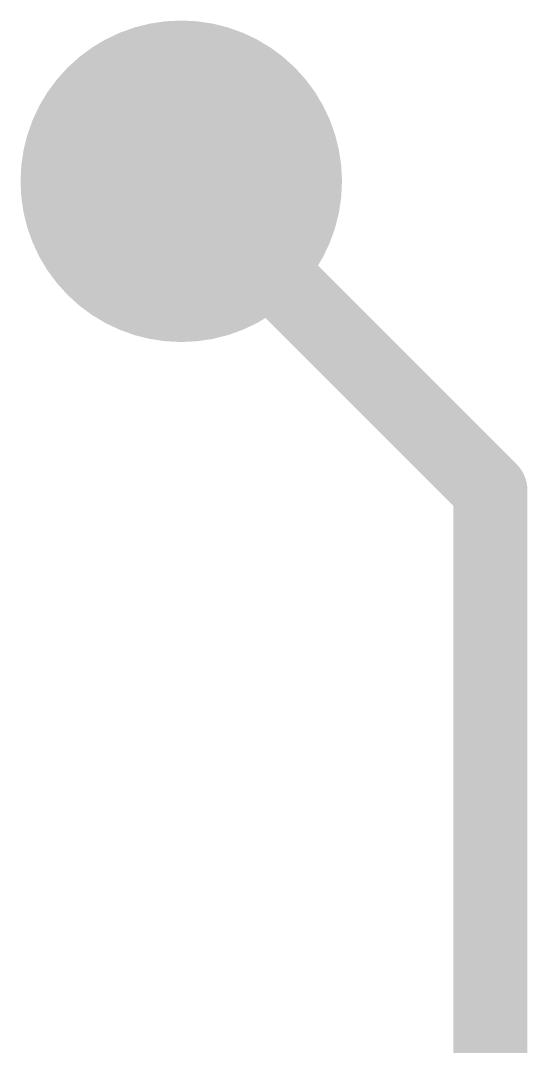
# Model space of a CAD drawing. Extents: x 0.24 to 7.39, y 0.21 to 4.62.
# Drawn here: x 5.87 to 5.952, y 3.5311 to 3.697 of the extents above; entities that cross this region are included whole.
import ezdxf

# ---------------------------------------------------------------- set-up
doc = ezdxf.new("R2010")
doc.units = 0

msp = doc.modelspace()

# ---------------------------------------------------------------- linework, layer by layer
at = {"layer": 'TOP'}
for points, const_width in [([(5.883, 3.671, 1), (5.909, 3.671, 1)], 0.026), ([(5.893, 3.671, 1), (5.899, 3.671, 1)], 0.006), ([(5.893, 3.671, 1), (5.899, 3.671, 1)], 0.006), ([(5.943, 3.621, 1), (5.949, 3.621, 1)], 0.006), ([(5.943, 3.621, 1), (5.949, 3.621, 1)], 0.006), ([(5.943, 3.621, 1), (5.949, 3.621, 1)], 0.006), ([(5.943, 3.621, 1), (5.949, 3.621, 1)], 0.006)]:
    msp.add_lwpolyline(points, format="xyb", close=True, dxfattribs=dict(at, const_width=const_width))
at = {"layer": 'TOP', "const_width": 0.012}
for points in [[(5.896, 3.671), (5.946, 3.621)], [(5.896, 3.671), (5.946, 3.621)], [(5.946, 3.621), (5.946, 3.396)], [(5.946, 3.621), (5.946, 3.396)]]:
    msp.add_lwpolyline(points, dxfattribs=at)

doc.saveas('drawing.dxf')
